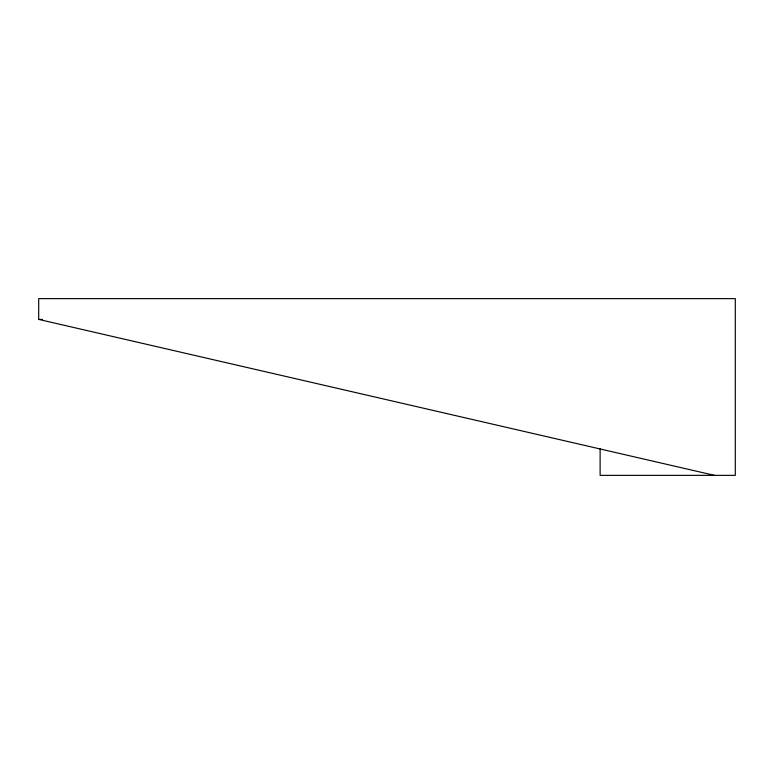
<?xml version="1.0" encoding="UTF-8"?>
<svg xmlns="http://www.w3.org/2000/svg" width="774" height="774" viewBox="0 0 774 774"><rect width="100%" height="100%" fill="white"/><g stroke="black" fill="none" stroke-linecap="round" stroke-linejoin="round"><path stroke-width="1.16" d="M600.121 448.765L600.121 475.362L735.3 475.362L735.3 298.638L38.7 298.638L38.7 319.41L42.328 319.41M38.7 319.41L714.508 475.362"/></g></svg>
